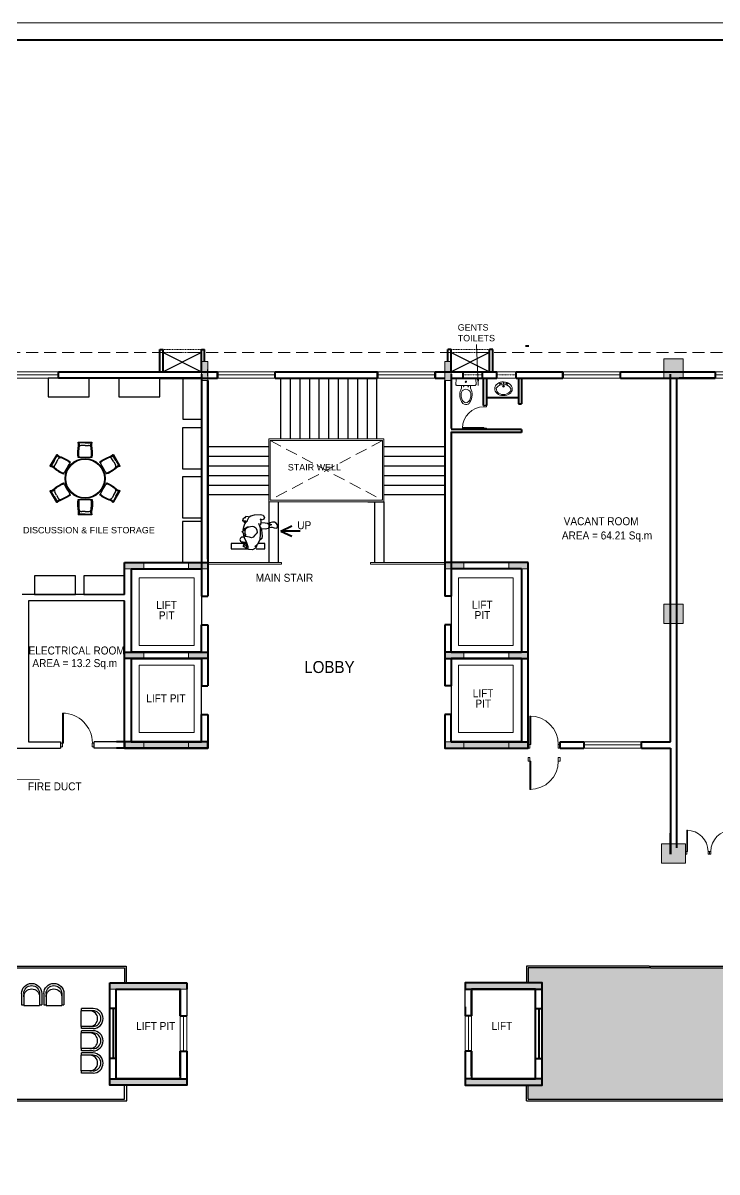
# Model space of a CAD drawing. Header units: inches. Extents: x 150067 to 167379, y -92057 to -49035.
# Drawn here: x 158946 to 161114, y -52625 to -49035 of the extents above; entities that cross this region are included whole.
import ezdxf

# ---------------------------------------------------------------- set-up
doc = ezdxf.new("R2010")
doc.units = ezdxf.units.IN
doc.header["$LTSCALE"] = 0.1
doc.header["$MEASUREMENT"] = 0
doc.linetypes.add('CENTER2', pattern=[1.125, 0.75, -0.125, 0.125, -0.125])
doc.linetypes.add('HIDDEN', pattern=[0.375, 0.25, -0.125])
for name, color, linetype, lineweight in [('BOR', 200, 'Continuous', 40), ('BOR1', 230, 'Continuous', 15), ('COR HA', 40, 'Continuous', 18), ('DOOR', 10, 'Continuous', 15), ('Layer4', 10, 'Continuous', 25), ('STAIR', 142, 'Continuous', 25), ('THIN', 4, 'Continuous', 15), ('thin ha', 253, 'Continuous', 5), ('wall', 6, 'Continuous', 40), ('win', 102, 'Continuous', 20)]:
    doc.layers.add(name, color=color, linetype=linetype, lineweight=lineweight)
for name, color, linetype in [('Layer1', 7, 'Continuous'), ('TEXT', 7, 'Continuous'), ('TXT', 4, 'Continuous')]:
    doc.layers.add(name, color=color, linetype=linetype)
doc.styles.add('1MM', font='arial.ttf', dxfattribs={"height": 1000})
doc.styles.add('DIM', font='arial.ttf', dxfattribs={"width": 0.7, "height": 1})
doc.styles.add('DUTCH', font='arial.ttf')
doc.dimstyles.new('KRI', dxfattribs={"dimtxt": 23, "dimasz": 20, "dimexe": 7, "dimexo": 0, "dimgap": 9, "dimtad": 1, "dimdec": 1, "dimzin": 1, "dimdsep": 46, "dimtxsty": '1MM', "dimblk": 'ARCHTICK', "dimcen": 0.5, "dimclrd": 252, "dimclre": 252, "dimclrt": 7, "dimaunit": 1, "dimadec": 8, "dimazin": 0, "dimtfac": 1, "dimtdec": 1, "dimtmove": 0, "dimatfit": 3, "dimfxl": 1, "dimlwd": 13, "dimlwe": 13, "dimarcsym": 0})

# ---------------------------------------------------------------- blocks, each defined once
blk = doc.blocks.new('A$C764D24B9')
at = {"layer": 'DOOR'}
for points in [[(0.056, 0.111), (0.083, 0.111), (0.083, 1), (0.056, 1)], [(0, 0), (0.056, 0), (0.056, 0.111), (0, 0.111)], [(0.944, 0), (1, 0), (1, 0.111), (0.944, 0.111)]]:
    blk.add_lwpolyline(points, close=True, dxfattribs=at)
blk.add_arc((0.056, 0.111), 0.889, 0, 90, dxfattribs=at)
blk = doc.blocks.new('yttu')
at = {"layer": 'thin ha', "linetype": 'Continuous', "lineweight": 20, "ltscale": 0.1}
blk.add_hatch(color=2, dxfattribs=at).paths.add_polyline_path([(-6879.58, -1156.369), (-6878.83, -1156.369), (-6878.83, -1156.969), (-6879.58, -1156.969)])
at = {"layer": 'thin ha', "color": 2, "linetype": 'Continuous', "lineweight": 20, "ltscale": 0.1}
blk.add_lwpolyline([(-6879.58, -1156.369), (-6878.83, -1156.369), (-6878.83, -1156.969), (-6879.58, -1156.969)], close=True, dxfattribs=at)
blk = doc.blocks.new('_ArchTick')
at = {"layer": 'wall', "color": 0, "const_width": 0.15}
blk.add_lwpolyline([(-0.5, -0.5), (0.5, 0.5)], dxfattribs=at)
blk = doc.blocks.new('WC1')
at = {"layer": 'DOOR'}
for p, q in [((-29.3, -7.5), (-29.8, -22.7)), ((24.3, -5), (-26.8, -5))]:
    blk.add_line(p, q, dxfattribs=at)
for points in [[(26.8, -7.5), (27.3, -22.7, -0.423393), (24.7, -25.4), (-27.3, -25.4, -0.423393), (-29.8, -22.7), (-29.3, -7.5, -0.405093), (-26.8, -5), (24.3, -5, -0.405093), (26.8, -7.5, -0.407682)], [(11.5, -25.4), (11.5, -33, -0.265683), (10, -73.3, -0.649464), (-14.1, -70.9, -0.243179), (-14, -33), (-14, -25.4), (11.5, -25.4)], [(12.6, -52, 1.119632), (-15.2, -52, 17.71796)]]:
    blk.add_lwpolyline(points, format="xyb", dxfattribs=at)
blk.add_lwpolyline([(-14, -25.4), (-14, -33)], dxfattribs=at)
for centre, radius in [((-7.6, -29.2), 0.636), ((-1.3, -15.2), 1.91), ((5.1, -29.2), 0.636)]:
    blk.add_circle(centre, radius, dxfattribs=at)
blk.add_arc((-26.8, -7.5), 2.54, 90, 178.2101, dxfattribs=at)
blk.add_ellipse((-1.3, -52), major_axis=(0, -22.4), ratio=0.622298, start_param=4.712389, end_param=7.853982, dxfattribs=at)
blk = doc.blocks.new('WB5')
at = {"layer": 'DOOR'}
for p, q in [((4.7, 11.3), (6.8, 10.5)), ((5.3, -11), (7.3, -10.1))]:
    blk.add_line(p, q, dxfattribs=at)
for points in [[(2.4, 0.1, 1), (5, 0.1, 1)], [(3.2, 7.9, 1), (5.9, 7.9, 1)], [(3.6, -7.7, -1), (6.3, -7.6, -1)]]:
    blk.add_lwpolyline(points, format="xyb", close=True, dxfattribs=at)
for centre, radius in [((3.7, 0.1), 1.32), ((11.8, 0.3), 2.73), ((11.8, 0.3), 2.19)]:
    blk.add_circle(centre, radius, dxfattribs=at)
for centre, radius, start, end in [((5.6, 13.6), 2.49, 151.6403, 249.4649), ((7.7, 12.8), 2.49, 249.4649, 334.3015), ((32.6, 0.8), 25.2, 127.6693, 236.45), ((18.2, 19.4), 1.66, 91.5976, 127.6693), ((6.3, -13.3), 2.49, 113.4041, 211.2287), ((8.3, -12.4), 2.49, 28.5675, 113.4041)]:
    blk.add_arc(centre, radius, start, end, dxfattribs=at)
blk.add_ellipse((19.5, 0.5), major_axis=(-0.6, 24.9), ratio=0.783308, dxfattribs=at)
blk.add_open_spline([(18.7, -20.2), (23.5, -20.6), (25, -20), (30.8, -16.4), (34.3, -10.8), (37.3, 2.3), (34.9, 9.5), (28.9, 18.7), (25, 21.3), (18.2, 21.1)], degree=3, knots=[3.262053, 3.262053, 3.262053, 3.262053, 3.577225, 3.577225, 4.479784, 4.479784, 5.382343, 5.382343, 6.141594, 6.141594, 6.141594, 6.141594], dxfattribs=at)
blk = doc.blocks.new('A$C2C166547')
at = {"color": 0}
for p, q in [((0.201, 0.464), (0.017, 0.464)), ((0.201, 0.456), (0.018, 0.456)), ((0.201, 0.455), (0.018, 0.455)), ((0.201, 0.374), (0.094, 0.374)), ((0.201, 0.464), (0.385, 0.464)), ((0.201, 0.456), (0.385, 0.456)), ((0.201, 0.455), (0.385, 0.455)), ((0.201, 0.374), (0.308, 0.374)), ((0.016, 0.02), (0.006, 0.02)), ((0.016, 0.02), (0.006, 0.016)), ((0.017, 0.001), (0.016, 0.02)), ((0.385, 0.001), (0.387, 0.02)), ((0.387, 0.02), (0.396, 0.016)), ((0.387, 0.02), (0.396, 0.02))]:
    blk.add_line(p, q, dxfattribs=at)
blk.add_lwpolyline([(0.023, 0.369, 0.080461), (0.008, 0, 0.080461)], format="xyb", dxfattribs=at)
for centre, radius, start, end in [((0.018, 0.461), 0.00242, 100.345, 201.3742), ((-0.216, 0.394), 0.241, 354.5513, 15.9626), ((0.018, 0.455), 0.000725, 87.3762, 197.5208), ((0.018, 0.454), 0.000433, 71.7715, 189.2202), ((0.095, 0.276), 0.0978, 90.5164, 143.1927), ((-0.282, 0.346), 0.317, 1.1591, 17.5641), ((0.307, 0.276), 0.0978, 36.8073, 89.4836), ((0.685, 0.346), 0.317, 162.4359, 178.8409), ((0.618, 0.394), 0.241, 164.0374, 185.4487), ((-0.752, 0.137), 1.154, 353.1637, 11.5643), ((0.384, 0.461), 0.00242, 338.6258, 79.655), ((0.385, 0.455), 0.000725, 342.4792, 92.6238), ((0.385, 0.454), 0.000433, 350.7798, 108.2285), ((0.014, -0.011), 0.012, 71.7536, 116.5375), ((0.389, -0.011), 0.012, 63.4625, 108.2464)]:
    blk.add_arc(centre, radius, start, end, dxfattribs=at)
blk = doc.blocks.new('armchair032')
at = {"color": 0}
for p, q in [((-315, 375), (-315, 20)), ((-245, 375), (-245, 0)), ((245, 375), (245, 0)), ((315, 375), (315, 20)), ((-245, 20), (-315, 20)), ((245, 0), (-245, 0)), ((315, 20), (245, 20))]:
    blk.add_line(p, q, dxfattribs=at)
for centre, radius in [((0, 375), 315), ((0, 375), 245), ((0, 275), 245)]:
    blk.add_arc(centre, radius, 0, 180, dxfattribs=at)
blk = doc.blocks.new('R101')
at = {"color": 0, "linetype": 'ByBlock'}
for p, q in [((-262, 865), (-297, 810)), ((-199, 886), (-262, 865)), ((-48, 876), (-199, 886)), ((45, 855), (-48, 876)), ((-622, 632), (-588, 669)), ((-622, 590), (-622, 632)), ((-614, 558), (-622, 590)), ((-588, 669), (-548, 693)), ((-548, 693), (-495, 693)), ((-487, 571), (-516, 566)), ((-495, 693), (-463, 685)), ((-463, 571), (-487, 571)), ((-445, 640), (-479, 640)), ((-463, 685), (-432, 675)), ((-418, 561), (-463, 571)), ((-408, 651), (-445, 640)), ((-432, 675), (-416, 653)), ((-413, 640), (-429, 611)), ((-429, 611), (-416, 577)), ((-416, 577), (-392, 534)), ((-376, 669), (-413, 640)), ((-313, 677), (-376, 669)), ((-217, 688), (-313, 677)), ((-297, 810), (-281, 770)), ((-281, 770), (-249, 749)), ((-249, 749), (-188, 767)), ((-188, 590), (-225, 503)), ((-204, 743), (-209, 672)), ((-209, 672), (-191, 609)), ((-188, 767), (-204, 743)), ((-148, 669), (-188, 558)), ((-33, 586), (-83, 554)), ((4, 597), (-33, 586)), ((53, 588), (4, 597)), ((82, 831), (45, 855)), ((79, 582), (53, 588)), ((123, 577), (79, 582)), ((116, 762), (82, 831)), ((98, 831), (169, 839)), ((164, 537), (111, 574)), ((127, 728), (116, 762)), ((165, 558), (123, 577)), ((156, 698), (127, 728)), ((193, 656), (156, 698)), ((209, 728), (164, 725)), ((164, 725), (177, 706)), ((169, 839), (180, 820)), ((180, 820), (169, 804)), ((169, 804), (206, 802)), ((177, 706), (209, 704)), ((212, 691), (185, 683)), ((214, 579), (193, 656)), ((212, 791), (204, 788)), ((204, 788), (243, 780)), ((206, 802), (212, 791)), ((246, 728), (209, 728)), ((209, 704), (212, 691)), ((230, 500), (214, 579)), ((243, 773), (230, 757)), ((230, 757), (251, 746)), ((243, 780), (243, 773)), ((251, 746), (246, 728)), ((-583, 548), (-614, 558)), ((-535, 556), (-583, 548)), ((-516, 566), (-535, 556)), ((-392, 534), (-321, 519)), ((-321, 519), (-220, 527)), ((-228, 426), (-241, 347)), ((-241, 347), (-233, 291)), ((-233, 291), (-183, 246)), ((-225, 503), (-228, 426)), ((-188, 558), (-191, 413)), ((-191, 413), (-183, 257)), ((-106, 500), (-112, 443)), ((-112, 443), (-89, 408)), ((-83, 554), (-106, 500)), ((-89, 408), (-58, 374)), ((-58, 374), (-14, 325)), ((-14, 325), (24, 308)), ((24, 308), (76, 320)), ((76, 320), (127, 332)), ((127, 332), (177, 340)), ((159, 373), (180, 402)), ((172, 368), (159, 373)), ((180, 492), (164, 537)), ((194, 539), (165, 558)), ((180, 355), (172, 368)), ((172, 339), (180, 355)), ((177, 340), (203, 366)), ((185, 437), (180, 492)), ((180, 402), (185, 437)), ((193, 278), (212, 368)), ((207, 507), (194, 539)), ((203, 366), (216, 398)), ((214, 492), (207, 507)), ((212, 368), (222, 423)), ((222, 484), (214, 492)), ((216, 398), (223, 421)), ((246, 471), (222, 484)), ((223, 421), (237, 437)), ((225, 320), (270, 323)), ((237, 437), (250, 446)), ((253, 457), (246, 471)), ((250, 446), (253, 457)), ((270, 323), (299, 299)), ((299, 299), (310, 267)), ((-302, 162), (-159, 162)), ((-302, 32), (-302, 162)), ((-88, 32), (-302, 32)), ((-183, 257), (-114, 130)), ((-114, 130), (-61, 80)), ((-106, 109), (-74, 48)), ((-74, 48), (0, 13)), ((0, 13), (87, 16)), ((87, 16), (130, 45)), ((95, 58), (148, 206)), ((532, 32), (116, 32)), ((161, 50), (122, 42)), ((130, 45), (148, 103)), ((159, 124), (137, 151)), ((148, 206), (193, 278)), ((148, 103), (159, 124)), ((153, 169), (532, 169)), ((185, 66), (161, 50)), ((164, 114), (185, 124)), ((235, 204), (167, 199)), ((185, 124), (190, 140)), ((188, 85), (185, 66)), ((212, 103), (188, 85)), ((190, 140), (217, 140)), ((196, 85), (222, 85)), ((230, 122), (212, 103)), ((222, 114), (214, 114)), ((217, 140), (230, 122)), ((222, 85), (222, 114)), ((275, 206), (235, 204)), ((299, 228), (275, 206)), ((310, 267), (299, 228)), ((532, 169), (532, 32))]:
    blk.add_line(p, q, dxfattribs=at)

msp = doc.modelspace()

# ---------------------------------------------------------------- hatches: boundary and pattern name
at = {"layer": 'Layer1', "linetype": 'Continuous', "ltscale": 0.1, "true_color": 0x136734}
h = msp.add_hatch(dxfattribs=at)
h.set_pattern_fill('GRASS', color=116, scale=40)
h.set_pattern_definition([(90, (61818.848, 5601.306), (-28.284271, 28.284271), [7.5, -49.068543]), (45, (61818.848, 5601.306), (-28.284271, 28.284271), [7.5, -32.5]), (135, (61818.848, 5601.306), (-28.284271, -28.284271), [7.5, -32.5])])
h.paths.add_polyline_path([(163618.02, -51986.89), (162230.08, -51986.89), (162230.08, -52396.89), (163618.02, -52396.89)])
h.paths.add_polyline_path([(161960.08, -52026.89), (161960.08, -51986.89), (160907.15, -51986.89), (160523.25, -51986.9), (160523.25, -52033.82), (160567.15, -52033.82), (160567.15, -52053.82), (160567.15, -52353.82), (160523.25, -52353.82), (160523.25, -52396.89), (160907.15, -52396.89), (161960.08, -52396.89), (161960.08, -52356.89)])
at = {"layer": 'thin ha', "linetype": 'Continuous', "lineweight": 20, "ltscale": 0.1}
for points in [[(159503.25, -50091.89), (159523.25, -50091.89), (159523.25, -50151.89), (159503.25, -50151.89)], [(160263.25, -50091.89), (160283.25, -50091.89), (160283.25, -50151.89), (160263.25, -50151.89)], [(160947.98, -50084.39), (161007.98, -50084.39), (161007.98, -50144.39), (160947.98, -50144.39)], [(159323.21, -50720.23), (159323.21, -50740.23), (159263.21, -50740.23), (159263.21, -50720.23)], [(159523.21, -50720.23), (159523.21, -50740.23), (159463.21, -50740.23), (159463.21, -50720.23)], [(160323.21, -50720.23), (160323.21, -50740.23), (160263.21, -50740.23), (160263.21, -50720.23)], [(160523.21, -50720.23), (160523.21, -50740.23), (160463.21, -50740.23), (160463.21, -50720.23)], [(160947.98, -50850.64), (161007.98, -50850.64), (161007.98, -50910.64), (160947.98, -50910.64)], [(159323.21, -51000.23), (159323.21, -51020.23), (159263.21, -51020.23), (159263.21, -51000.23)], [(159523.21, -51000.23), (159523.21, -51020.23), (159463.21, -51020.23), (159463.21, -51000.23)], [(160323.21, -51000.23), (160323.21, -51020.23), (160263.21, -51020.23), (160263.21, -51000.23)], [(160523.21, -51000.23), (160523.21, -51020.23), (160463.21, -51020.23), (160463.21, -51000.23)], [(159323.21, -51280.23), (159323.21, -51300.23), (159263.21, -51300.23), (159263.21, -51280.23)], [(159523.21, -51280.23), (159523.21, -51300.23), (159463.21, -51300.23), (159463.21, -51280.23)], [(160323.21, -51280.23), (160323.21, -51300.23), (160263.21, -51300.23), (160263.21, -51280.23)], [(160523.21, -51280.23), (160523.21, -51300.23), (160463.21, -51300.23), (160463.21, -51280.23)], [(159457.15, -52033.82), (159457.15, -52053.82), (159217.15, -52053.82), (159217.15, -52033.82)], [(160567.15, -52033.82), (160567.15, -52053.82), (160327.15, -52053.82), (160327.15, -52033.82)], [(159457.15, -52333.82), (159457.15, -52353.82), (159217.15, -52353.82), (159217.15, -52333.82)], [(160567.15, -52333.82), (160567.15, -52353.82), (160327.15, -52353.82), (160327.15, -52333.82)]]:
    msp.add_hatch(color=2, dxfattribs=at).paths.add_polyline_path(points)
at = {"layer": 'wall', "linetype": 'Continuous', "ltscale": 0.1}
for points in [[(159523.25, -51280.23), (159263.25, -51280.23), (159263.25, -51300.23), (159523.25, -51300.23)], [(160523.25, -51280.23), (160263.25, -51280.23), (160263.25, -51300.23), (160523.25, -51300.23)], [(160523.25, -51280.23), (160263.25, -51280.23), (160263.25, -51300.23), (160523.25, -51300.23)], [(160567.15, -52033.82), (160327.15, -52033.82), (160327.15, -52053.82), (160567.15, -52053.82)], [(159217.15, -52333.82), (159457.15, -52333.82), (159457.15, -52353.82), (159217.15, -52353.82)], [(160567.15, -52333.82), (160327.15, -52333.82), (160327.15, -52353.82), (160567.15, -52353.82)]]:
    msp.add_hatch(color=4, dxfattribs=at).paths.add_polyline_path(points)

# ---------------------------------------------------------------- linework, layer by layer
at = {"color": 0, "linetype": 'ByBlock', "elevation": 23680.86}
for points in [[(159024.45, -50144.39), (159024.45, -50203.17), (159152.27, -50203.17), (159152.27, -50144.39)], [(159245.43, -50144.39), (159245.43, -50203.17), (159373.25, -50203.17), (159373.25, -50144.39)], [(159504.19, -50144.39), (159445.41, -50144.39), (159445.41, -50272.22), (159504.19, -50272.22)], [(159503.25, -50299.54), (159444.47, -50299.54), (159444.47, -50427.36), (159503.25, -50427.36)], [(159503.25, -50452.66), (159444.47, -50452.66), (159444.47, -50580.49), (159503.25, -50580.49)], [(159503.25, -50592.41), (159444.47, -50592.41), (159444.47, -50720.23), (159503.25, -50720.23)], [(158982.2, -50761.45), (158982.2, -50820.23), (159110.03, -50820.23), (159110.03, -50761.45)], [(159135.43, -50761.45), (159135.43, -50820.23), (159263.25, -50820.23), (159263.25, -50761.45)]]:
    msp.add_lwpolyline(points, close=True, dxfattribs=at)
at = {"elevation": 23680.86}
for points in [[(159160.73, -50345.81, 0.1025232), (159159.77, -50354.55, -0.0804606), (159161.33, -50392.28, -0.3022999), (159158.89, -50391.98, 0.1979323), (159157.97, -50391.92, -0.028193), (159152.56, -50392.28), (159139.56, -50392.28), (159126.56, -50392.28, -0.028193), (159121.15, -50391.92, 0.1979323), (159120.23, -50391.98, -0.3022999), (159117.79, -50392.28, -0.0804606), (159119.35, -50354.55, 0.1025232), (159118.39, -50345.81, -0.5871113), (159119.47, -50343.9), (159159.65, -50343.9, -0.5871113)], [(159053.24, -50383.63, 0.1025232), (159060.33, -50388.83, -0.0804606), (159093.78, -50406.34, -0.3022999), (159092.31, -50408.31, 0.1979323), (159091.79, -50409.07, -0.028193), (159089.4, -50413.93), (159082.9, -50425.2), (159076.39, -50436.46, -0.028193), (159073.38, -50440.96, 0.1979323), (159072.98, -50441.79, -0.3022999), (159072.01, -50444.05, -0.0804606), (159040.12, -50423.84, 0.1025232), (159032.08, -50420.3, -0.5871113), (159030.95, -50418.4), (159051.04, -50383.61, -0.5871113)], [(159247.22, -50419.99, 0.1025232), (159239.18, -50423.53, -0.0804606), (159207.29, -50443.74, -0.3022999), (159206.32, -50441.48, 0.1979323), (159205.92, -50440.65, -0.028193), (159202.9, -50436.15), (159196.4, -50424.89), (159189.9, -50413.63, -0.028193), (159187.51, -50408.76, 0.1979323), (159186.99, -50408, -0.3022999), (159185.52, -50406.04, -0.0804606), (159218.96, -50388.52, 0.1025232), (159226.05, -50383.32, -0.5871113), (159228.25, -50383.3), (159248.35, -50418.1, -0.5871113)], [(159032.25, -50495.62, 0.1025232), (159040.3, -50492.09, -0.0804606), (159072.19, -50471.88, -0.3022999), (159073.16, -50474.14, 0.1979323), (159073.56, -50474.96, -0.028193), (159076.57, -50479.46), (159083.07, -50490.73), (159089.58, -50501.99, -0.028193), (159091.97, -50506.85, 0.1979323), (159092.48, -50507.61, -0.3022999), (159093.96, -50509.58, -0.0804606), (159060.51, -50527.09, 0.1025232), (159053.42, -50532.29, -0.5871113), (159051.22, -50532.32), (159031.13, -50497.52, -0.5871113)], [(159226.23, -50531.98, 0.1025232), (159219.14, -50526.78, -0.0804606), (159185.69, -50509.27, -0.3022999), (159187.17, -50507.3, 0.1979323), (159187.68, -50506.54, -0.028193), (159190.08, -50501.68), (159196.58, -50490.42), (159203.08, -50479.16, -0.028193), (159206.1, -50474.65, 0.1979323), (159206.5, -50473.83, -0.3022999), (159207.46, -50471.57, -0.0804606), (159239.35, -50491.78, 0.1025232), (159247.4, -50495.32, -0.5871113), (159248.52, -50497.21), (159228.43, -50532.01, -0.5871113)], [(159118.75, -50569.8, 0.1025232), (159119.7, -50561.06, -0.0804606), (159118.15, -50523.34, -0.3022999), (159120.59, -50523.63, 0.1979323), (159121.5, -50523.7, -0.028193), (159126.91, -50523.34), (159139.92, -50523.34), (159152.92, -50523.34, -0.028193), (159158.33, -50523.7, 0.1979323), (159159.24, -50523.63, -0.3022999), (159161.68, -50523.34, -0.0804606), (159160.13, -50561.06, 0.1025232), (159161.08, -50569.8, -0.5871113), (159160.01, -50571.72), (159119.82, -50571.72, -0.5871113)]]:
    msp.add_lwpolyline(points, format="xyb", close=True, dxfattribs=at)
for radius in [62.5, 60.5]:
    msp.add_circle((159139.74, -50457.81, 23680.86), radius)
at = {"layer": 'BOR', "elevation": 23680.86}
msp.add_lwpolyline([(166712.41, -49087.81), (151489.98, -49087.81), (151489.98, -56465.21), (166712.41, -56465.21)], close=True, dxfattribs=at)
at = {"layer": 'BOR1', "elevation": 23680.86}
msp.add_lwpolyline([(166768.94, -49034.57), (151455.32, -49034.57), (151455.32, -56521.74), (166768.94, -56521.74)], close=True, dxfattribs=at)
at = {"layer": 'COR HA', "linetype": 'Continuous', "lineweight": 25, "ltscale": 0.1}
for p, q in [((160631.87, -50124.39, 23680.86), (160631.87, -50144.39, 23680.86)), ((160811.87, -50124.39, 23680.86), (160811.87, -50144.39, 23680.86)), ((159503.25, -50825.23, 23680.86), (159503.25, -50915.23, 23680.86)), ((160283.25, -50825.23, 23680.86), (160283.25, -50915.23, 23680.86)), ((159503.25, -51195.23, 23680.86), (159503.25, -51105.23, 23680.86)), ((160283.25, -51105.23, 23680.86), (160283.25, -51195.23, 23680.86))]:
    msp.add_line(p, q, dxfattribs=at)
at = {"layer": 'COR HA', "linetype": 'Continuous', "lineweight": 25, "ltscale": 0.1, "elevation": 23680.86}
msp.add_lwpolyline([(159523.25, -50136.89), (159523.25, -50116.89)], dxfattribs=at)
msp.add_lwpolyline([(159523.25, -50136.89), (159523.25, -50116.89)], dxfattribs=at)
at = {"layer": 'DOOR', "linetype": 'HIDDEN', "ltscale": 1500}
msp.add_line((157042.98, -50064.39, 23680.86), (164080.52, -50064.39, 23680.86), dxfattribs=at)
at = {"layer": 'DOOR', "linetype": 'Continuous', "ltscale": 0.1}
for p, q in [((159713.25, -50530.23, 23680.86), (159713.25, -50334.39, 23680.86)), ((159713.25, -50334.39, 23680.86), (160073.25, -50334.39, 23680.86)), ((159718.25, -50525.23, 23680.86), (159718.25, -50339.39, 23680.86)), ((159718.25, -50339.39, 23680.86), (160068.25, -50339.39, 23680.86)), ((160068.25, -50339.39, 23680.86), (160068.25, -50525.23, 23680.86)), ((160073.25, -50334.39, 23680.86), (160073.25, -50530.23, 23680.86)), ((159713.25, -50530.23, 23680.86), (160073.25, -50530.23, 23680.86)), ((159718.25, -50525.23, 23680.86), (160068.25, -50525.23, 23680.86)), ((159523.25, -50720.23, 23680.86), (159753, -50720.23, 23680.86)), ((159753, -50725.23, 23680.86), (159523.25, -50725.23, 23680.86)), ((159753, -50720.23, 23680.86), (159753, -50725.23, 23680.86)), ((160031.63, -50725.23, 23680.86), (160031.63, -50720.23, 23680.86)), ((160031.63, -50720.23, 23680.86), (160263.25, -50720.23, 23680.86)), ((160263.25, -50725.23, 23680.86), (160031.63, -50725.23, 23680.86))]:
    msp.add_line(p, q, dxfattribs=at)
at = {"layer": 'DOOR', "linetype": 'HIDDEN', "ltscale": 1500, "elevation": 23680.86}
for points in [[(160068.25, -50339.39), (159718.25, -50525.23)], [(159718.25, -50339.39), (160068.25, -50525.23)]]:
    msp.add_lwpolyline(points, dxfattribs=at)
at = {"layer": 'Layer1', "color": 6, "linetype": 'Continuous', "ltscale": 0.1}
for p, q in [((159263.25, -50820.23, 23680.86), (158943.25, -50820.23, 23680.86)), ((159263.25, -50840.23, 23680.86), (158963.25, -50840.23, 23680.86)), ((158963.25, -50840.23, 23680.86), (158963.25, -51280.23, 23680.86)), ((158925.48, -51300.23, 23680.86), (159063.25, -51300.23, 23680.86)), ((158963.25, -51280.23, 23680.86), (159063.25, -51280.23, 23680.86)), ((159063.25, -51280.23, 23680.86), (159063.25, -51300.23, 23680.86)), ((159237.79, -51280.23, 23680.86), (159168.25, -51280.23, 23680.86)), ((159168.25, -51300.23, 23680.86), (159168.25, -51280.23, 23680.86)), ((159237.79, -51300.23, 23680.86), (159168.25, -51300.23, 23680.86)), ((159457.15, -52053.82, 23690.12), (159457.15, -52136.89, 23690.12)), ((160327.15, -52136.89, 23690.12), (160327.15, -52053.82, 23690.12)), ((160902.15, -52401.89, 23690.12), (160902.15, -52401.89, 23690.12))]:
    msp.add_line(p, q, dxfattribs=at)
at = {"layer": 'Layer4', "linetype": 'Continuous', "ltscale": 0.1}
for p, q in [((160023.25, -50530.23, 23680.86), (160073.25, -50530.23, 23680.86)), ((158887.15, -51981.89, 23680.86), (159263.25, -51981.89, 23680.86)), ((159263.25, -51981.89, 23680.86), (159267.76, -51981.89, 23680.86)), ((159267.76, -51981.89, 23680.86), (159267.76, -52033.82, 23690.12)), ((160523.25, -51981.9, 23689.48), (160518.05, -51981.9, 23689.48)), ((160518.05, -51981.9, 23689.48), (160518.05, -52033.82, 23690.12)), ((160902.15, -51981.89, 23690.12), (160523.25, -51981.9, 23689.48)), ((160902.15, -51981.89, 23690.12), (161965.08, -51981.89, 23690.12)), ((158887.15, -51986.89, 23680.86), (159263.25, -51986.89, 23680.86)), ((159263.25, -51986.89, 23680.86), (159263.25, -52033.82, 23690.12)), ((160907.15, -51986.89, 23690.12), (160523.25, -51986.9, 23689.54)), ((160523.25, -51986.9, 23689.54), (160523.25, -52033.82, 23690.12)), ((160907.15, -51986.89, 23690.12), (161960.08, -51986.89, 23690.12)), ((159263.25, -52396.89, 23680.86), (159263.25, -52353.82, 23690.12)), ((159270.55, -52401.89, 23680.86), (159270.55, -52353.82, 23690.12)), ((160518.05, -52401.89, 23690.12), (160518.05, -52353.82, 23690.12)), ((160523.25, -52396.89, 23690.12), (160523.25, -52353.82, 23690.12)), ((158887.15, -52396.89, 23680.86), (159263.25, -52396.89, 23680.86)), ((158887.15, -52401.89, 23680.86), (159270.55, -52401.89, 23680.86)), ((160518.05, -52401.89, 23690.12), (160902.15, -52401.89, 23690.12)), ((160523.25, -52396.89, 23690.12), (160907.15, -52396.89, 23690.12)), ((160902.15, -52401.89, 23690.12), (161965.08, -52401.89, 23690.12)), ((160907.15, -52396.89, 23690.12), (161960.08, -52396.89, 23690.12))]:
    msp.add_line(p, q, dxfattribs=at)
at = {"layer": 'Layer4', "linetype": 'Continuous', "ltscale": 0.1, "elevation": 23680.86}
for points in [[(159503.25, -50064.39), (159383.25, -50124.39)], [(159383.25, -50064.39), (159503.25, -50124.39)], [(160283.25, -50064.39), (160403.25, -50124.39)], [(160403.25, -50064.39), (160283.25, -50124.39)]]:
    msp.add_lwpolyline(points, dxfattribs=at)
at = {"layer": 'STAIR', "linetype": 'Continuous', "ltscale": 0.1}
msp.add_line((160073.25, -50530.23, 23680.86), (160073.25, -50720.23, 23680.86), dxfattribs=at)
at = {"layer": 'STAIR', "linetype": 'Continuous', "ltscale": 0.1, "elevation": 23680.86}
for points in [[(159751.43, -50334.39), (159751.43, -50144.39)], [(159781.43, -50334.39), (159781.43, -50144.39)], [(159811.43, -50334.39), (159811.43, -50144.39)], [(159841.43, -50334.39), (159841.43, -50144.39)], [(159871.43, -50334.39), (159871.43, -50144.39)], [(159901.43, -50334.39), (159901.43, -50144.39)], [(159931.43, -50334.39), (159931.43, -50144.39)], [(159961.43, -50334.39), (159961.43, -50144.39)], [(159991.43, -50334.39), (159991.43, -50144.39)], [(160021.43, -50334.39), (160021.43, -50144.39)], [(160051.43, -50334.39), (160051.43, -50144.39)], [(159713.25, -50359.35), (159523.25, -50359.35)], [(160073.25, -50358.14), (160263.25, -50358.14)], [(159713.25, -50389.35), (159523.25, -50389.35)], [(160073.25, -50388.14), (160263.25, -50388.14)], [(159713.25, -50419.35), (159523.25, -50419.35)], [(160073.25, -50418.14), (160263.25, -50418.14)], [(159713.25, -50449.35), (159523.25, -50449.35)], [(160073.25, -50448.14), (160263.25, -50448.14)], [(159713.25, -50479.35), (159523.25, -50479.35)], [(159713.25, -50509.35), (159523.25, -50509.35)], [(160073.25, -50478.14), (160263.25, -50478.14)], [(160073.25, -50508.14), (160263.25, -50508.14)], [(159713.25, -50530.23), (159713.25, -50720.23)], [(159743.25, -50530.23), (159743.25, -50720.23)], [(160043.25, -50530.23), (160043.25, -50720.23)]]:
    msp.add_lwpolyline(points, dxfattribs=at)
at = {"layer": 'THIN', "linetype": 'Continuous', "ltscale": 0.1}
for p, q in [((159437.15, -52136.89, 23690.12), (159437.15, -52246.89, 23690.12)), ((159447.15, -52136.89, 23680.86), (159447.15, -52246.89, 23680.86)), ((159457.15, -52136.89, 23690.12), (159457.15, -52246.89, 23690.12)), ((160327.15, -52136.89, 23690.12), (160327.15, -52246.89, 23690.12)), ((160337.15, -52136.89, 23690.12), (160337.15, -52246.89, 23690.12)), ((160347.15, -52136.89, 23690.12), (160347.15, -52246.89, 23690.12))]:
    msp.add_line(p, q, dxfattribs=at)
at = {"layer": 'thin ha', "color": 2, "linetype": 'Continuous', "lineweight": 20, "ltscale": 0.1}
for points, elevation in [([(159503.25, -50091.89), (159523.25, -50091.89), (159523.25, -50151.89), (159503.25, -50151.89)], 23680.86), ([(160263.25, -50091.89), (160283.25, -50091.89), (160283.25, -50151.89), (160263.25, -50151.89)], 23680.86), ([(160947.98, -50084.39), (161007.98, -50084.39), (161007.98, -50144.39), (160947.98, -50144.39)], 23680.86), ([(159323.21, -50720.23), (159323.21, -50740.23), (159263.21, -50740.23), (159263.21, -50720.23)], 23691.67), ([(159523.21, -50720.23), (159523.21, -50740.23), (159463.21, -50740.23), (159463.21, -50720.23)], 23691.67), ([(160323.21, -50720.23), (160323.21, -50740.23), (160263.21, -50740.23), (160263.21, -50720.23)], 23691.67), ([(160523.21, -50720.23), (160523.21, -50740.23), (160463.21, -50740.23), (160463.21, -50720.23)], 23691.67), ([(160947.98, -50850.64), (161007.98, -50850.64), (161007.98, -50910.64), (160947.98, -50910.64)], 23680.86), ([(159323.21, -51000.23), (159323.21, -51020.23), (159263.21, -51020.23), (159263.21, -51000.23)], 23691.67), ([(159523.21, -51000.23), (159523.21, -51020.23), (159463.21, -51020.23), (159463.21, -51000.23)], 23691.67), ([(160323.21, -51000.23), (160323.21, -51020.23), (160263.21, -51020.23), (160263.21, -51000.23)], 23691.67), ([(160523.21, -51000.23), (160523.21, -51020.23), (160463.21, -51020.23), (160463.21, -51000.23)], 23691.67), ([(159323.21, -51280.23), (159323.21, -51300.23), (159263.21, -51300.23), (159263.21, -51280.23)], 23691.67), ([(159523.21, -51280.23), (159523.21, -51300.23), (159463.21, -51300.23), (159463.21, -51280.23)], 23691.67), ([(160323.21, -51280.23), (160323.21, -51300.23), (160263.21, -51300.23), (160263.21, -51280.23)], 23691.67), ([(160523.21, -51280.23), (160523.21, -51300.23), (160463.21, -51300.23), (160463.21, -51280.23)], 23691.67), ([(159457.15, -52033.82), (159457.15, -52053.82), (159217.15, -52053.82), (159217.15, -52033.82)], 23690.12), ([(160567.15, -52033.82), (160567.15, -52053.82), (160327.15, -52053.82), (160327.15, -52033.82)], 23690.12), ([(159457.15, -52333.82), (159457.15, -52353.82), (159217.15, -52353.82), (159217.15, -52333.82)], 23690.12), ([(160567.15, -52333.82), (160567.15, -52353.82), (160327.15, -52353.82), (160327.15, -52333.82)], 23690.12)]:
    msp.add_lwpolyline(points, close=True, dxfattribs=dict(at, elevation=elevation))
at = {"layer": 'TXT', "linetype": 'CENTER2', "ltscale": 0.1}
msp.add_line((160393.24, -50229.85, 23680.16), (160383.24, -50229.85, 23680.16), dxfattribs=at)
at = {"layer": 'wall', "linetype": 'Continuous', "ltscale": 0.1}
for p, q in [((160525.54, -50044.4, 23680.86), (160515.54, -50044.4, 23680.86)), ((159056.27, -50144.39, 23680.86), (159056.27, -50124.39, 23680.86)), ((159056.27, -50124.39, 23680.86), (159373.25, -50124.39, 23680.86)), ((159503.25, -50144.39, 23680.86), (159056.27, -50144.39, 23680.86)), ((159503.25, -50124.39, 23680.86), (159523.25, -50124.39, 23680.86)), ((159503.25, -50131.89, 23680.86), (159503.25, -50720.23, 23680.86)), ((159503.25, -50151.89, 23680.86), (159503.25, -50740.23, 23680.86)), ((159523.25, -50710.23, 23680.86), (159523.25, -50151.89, 23680.86)), ((159523.25, -50151.89, 23680.86), (159523.25, -50720.23, 23680.86)), ((159553.25, -50124.39, 23680.86), (159553.25, -50144.39, 23680.86)), ((159733.25, -50124.39, 23680.86), (160053.25, -50124.39, 23680.86)), ((159733.25, -50144.39, 23680.86), (159733.25, -50124.39, 23680.86)), ((159733.25, -50144.39, 23680.86), (160053.25, -50144.39, 23680.86)), ((160051.43, -50144.39, 23680.86), (160053.25, -50144.39, 23680.86)), ((160053.25, -50124.39, 23680.86), (160053.25, -50144.39, 23680.86)), ((160053.25, -50124.39, 23680.86), (160053.25, -50144.39, 23680.86)), ((160233.25, -50124.39, 23680.86), (160283.25, -50124.39, 23680.86)), ((160233.25, -50124.39, 23680.86), (160233.25, -50144.39, 23680.86)), ((160233.25, -50144.39, 23680.86), (160233.25, -50124.39, 23680.86)), ((160233.25, -50144.39, 23680.86), (160263.25, -50144.39, 23680.86)), ((160263.25, -50151.89, 23680.86), (160263.25, -50740.23, 23680.86)), ((160263.25, -50151.89, 23680.86), (160263.25, -50720.23, 23680.86)), ((160283.25, -50131.89, 23680.86), (160283.25, -50301.89, 23680.86)), ((160283.25, -50151.89, 23680.86), (160283.25, -50301.89, 23680.86)), ((160383.23, -50144.39, 23679.87), (160383.24, -50229.85, 23680.16)), ((160393.23, -50144.39, 23679.87), (160393.24, -50229.85, 23680.16)), ((160493.23, -50144.39, 23679.87), (160493.23, -50224.4, 23680.01)), ((160503.23, -50144.39, 23679.87), (160503.23, -50224.4, 23680.01)), ((160631.87, -50124.39, 23680.86), (160631.87, -50144.39, 23680.86)), ((160811.87, -50144.39, 23680.86), (160811.87, -50124.39, 23680.86)), ((160967.98, -50124.39, 23680.86), (161107.98, -50124.39, 23680.86)), ((160967.98, -50124.39, 23680.86), (161107.98, -50124.39, 23680.86)), ((160967.98, -51280.23, 23680.86), (160967.98, -50131.89, 23680.86)), ((160967.98, -50926.89, 23680.86), (160967.98, -50131.89, 23680.86)), ((160967.98, -50926.89, 23680.86), (160967.98, -50131.89, 23680.86)), ((160987.98, -50144.39, 23680.86), (161107.98, -50144.39, 23680.86)), ((160987.98, -50144.39, 23680.86), (161107.98, -50144.39, 23680.86)), ((160987.98, -51611.89, 23680.86), (160987.98, -50144.39, 23680.86)), ((160987.98, -51611.89, 23680.86), (160987.98, -50151.89, 23680.86)), ((160995.48, -50124.39, 23680.86), (161107.98, -50124.39, 23680.86)), ((160995.48, -50124.39, 23680.86), (161107.98, -50124.39, 23680.86)), ((160995.48, -50144.39, 23680.86), (161107.98, -50144.39, 23680.86)), ((161107.98, -50144.39, 23680.86), (160995.48, -50144.39, 23680.86)), ((160995.48, -50144.39, 23680.86), (161107.98, -50144.39, 23680.86)), ((161107.98, -50144.39, 23680.86), (160995.48, -50144.39, 23680.86)), ((161107.98, -50124.39, 23680.86), (161107.98, -50144.39, 23680.86)), ((160283.25, -50311.89, 23680.86), (160283.25, -50740.23, 23680.86)), ((160283.25, -50311.89, 23680.86), (160283.25, -50720.23, 23680.86)), ((160503.23, -50304.4, 23680.86), (160503.23, -50314.4, 23680.86)), ((160987.98, -51547.31, 23680.86), (160987.98, -50551.89, 23680.86)), ((159751.49, -50621.88, 23680.86), (159785.59, -50605.88, 23680.86)), ((159811.64, -50621.88, 23680.86), (159751.49, -50621.88, 23680.86)), ((159751.49, -50621.88, 23680.86), (159785.59, -50637.88, 23680.86)), ((159263.25, -50820.23, 23680.86), (159263.25, -50720.23, 23680.86)), ((159263.25, -50720.23, 23680.86), (159523.25, -50720.23, 23680.86)), ((159523.25, -50710.23, 23680.86), (159523.25, -50800.23, 23680.86)), ((159523.25, -50710.23, 23680.86), (159523.25, -50800.23, 23680.86)), ((160523.25, -50720.23, 23680.86), (160263.25, -50720.23, 23680.86)), ((160263.25, -50720.23, 23680.86), (160263.25, -50800.23, 23680.86)), ((160263.25, -50720.23, 23680.86), (160263.25, -50800.23, 23680.86)), ((160523.25, -50960.23, 23680.86), (160523.25, -50720.23, 23680.86)), ((160523.25, -50960.23, 23680.86), (160523.25, -50720.23, 23680.86)), ((159283.25, -50740.23, 23680.86), (159503.25, -50740.23, 23680.86)), ((159503.25, -50740.23, 23680.86), (159503.25, -50825.23, 23680.86)), ((160503.25, -50740.23, 23680.86), (160283.25, -50740.23, 23680.86)), ((160283.25, -50740.23, 23680.86), (160283.25, -50825.23, 23680.86)), ((159523.25, -50800.23, 23680.86), (159523.25, -50825.23, 23680.86)), ((160263.25, -50800.23, 23680.86), (160263.25, -50825.23, 23680.86)), ((159503.25, -50825.23, 23680.86), (159523.25, -50825.23, 23680.86)), ((160283.25, -50825.23, 23680.86), (160263.25, -50825.23, 23680.86)), ((159263.25, -50960.23, 23680.86), (159263.25, -50840.23, 23680.86)), ((159503.25, -50915.23, 23680.86), (159523.25, -50915.23, 23680.86)), ((159523.25, -50915.23, 23680.86), (159523.25, -50960.23, 23680.86)), ((160263.25, -50915.23, 23680.86), (160263.25, -50960.23, 23680.86)), ((160283.25, -50915.23, 23680.86), (160263.25, -50915.23, 23680.86)), ((159263.25, -51240.23, 23680.86), (159263.25, -51000.23, 23680.86)), ((159263.25, -51000.23, 23680.86), (159523.25, -51000.23, 23680.86)), ((159503.25, -51000.23, 23680.86), (159283.25, -51000.23, 23680.86)), ((159523.25, -51000.23, 23680.86), (159523.25, -51080.23, 23680.86)), ((159523.25, -51000.23, 23680.86), (159523.25, -51080.23, 23680.86)), ((160523.25, -51000.23, 23680.86), (160263.25, -51000.23, 23680.86)), ((160263.25, -51000.23, 23680.86), (160263.25, -51080.23, 23680.86)), ((160263.25, -51000.23, 23680.86), (160263.25, -51080.23, 23680.86)), ((160283.25, -51000.23, 23680.86), (160503.25, -51000.23, 23680.86)), ((160523.25, -51240.23, 23680.86), (160523.25, -51000.23, 23680.86)), ((160523.25, -51240.23, 23680.86), (160523.25, -51000.23, 23680.86)), ((159523.25, -51020.23, 23680.86), (159263.25, -51020.23, 23680.86)), ((159283.25, -51020.23, 23680.86), (159503.25, -51020.23, 23680.86)), ((159503.25, -51020.23, 23680.86), (159503.25, -51105.23, 23680.86)), ((160263.25, -51020.23, 23680.86), (160523.25, -51020.23, 23680.86)), ((160503.25, -51020.23, 23680.86), (160283.25, -51020.23, 23680.86)), ((160283.25, -51020.23, 23680.86), (160283.25, -51105.23, 23680.86)), ((159523.25, -51080.23, 23680.86), (159523.25, -51105.23, 23680.86)), ((160263.25, -51080.23, 23680.86), (160263.25, -51105.23, 23680.86)), ((159503.25, -51105.23, 23680.86), (159523.25, -51105.23, 23680.86)), ((160283.25, -51105.23, 23680.86), (160263.25, -51105.23, 23680.86)), ((160967.98, -51280.23, 23680.86), (160967.98, -51151.89, 23680.86)), ((159503.25, -51195.23, 23680.86), (159523.25, -51195.23, 23680.86)), ((159523.25, -51195.23, 23680.86), (159523.25, -51240.23, 23680.86)), ((160263.25, -51195.23, 23680.86), (160263.25, -51240.23, 23680.86)), ((160283.25, -51195.23, 23680.86), (160263.25, -51195.23, 23680.86)), ((159523.25, -51300.23, 23680.86), (159263.25, -51300.23, 23680.86)), ((159503.25, -51280.23, 23680.86), (159283.25, -51280.23, 23680.86)), ((160263.25, -51300.23, 23680.86), (160523.25, -51300.23, 23680.86)), ((160283.25, -51280.23, 23680.86), (160503.25, -51280.23, 23680.86)), ((160345.3, -51300.23, 23680.86), (160523.25, -51300.23, 23680.86)), ((160623.25, -51300.23, 23680.86), (160623.25, -51280.23, 23680.86)), ((160697.7, -51280.23, 23680.86), (160697.7, -51300.23, 23680.86)), ((160877.7, -51300.23, 23680.86), (160877.7, -51280.23, 23680.86)), ((160967.98, -51300.23, 23680.86), (160967.98, -51631.89, 23680.86)), ((160967.98, -51631.89, 23680.86), (160967.98, -51566.49, 23680.86)), ((160967.98, -51611.89, 23680.86), (160967.98, -51566.49, 23680.86)), ((160987.98, -51611.89, 23680.86), (160987.98, -51566.49, 23680.86)), ((159217.15, -52353.82, 23690.12), (159217.15, -52033.82, 23690.12)), ((159217.15, -52033.82, 23690.12), (159457.15, -52033.82, 23690.12)), ((159457.15, -52033.82, 23690.12), (159457.15, -52053.82, 23690.12)), ((159437.15, -52136.89, 23690.12), (159437.15, -52059.39, 23690.12)), ((160347.15, -52136.89, 23690.12), (160347.15, -52059.39, 23690.12)), ((159237.15, -52113.82, 23680.86), (159217.15, -52113.82, 23680.86)), ((159227.15, -52113.82, 23680.86), (159227.15, -52269.97, 23680.86)), ((160547.15, -52113.82, 23690.12), (160567.15, -52113.82, 23690.12)), ((160557.15, -52113.82, 23690.12), (160557.15, -52269.97, 23690.12)), ((159437.15, -52136.89, 23690.12), (159457.15, -52136.89, 23690.12)), ((160347.15, -52136.89, 23690.12), (160327.15, -52136.89, 23690.12)), ((159237.15, -52269.97, 23680.86), (159217.15, -52269.97, 23680.86)), ((159437.15, -52324.39, 23690.12), (159437.15, -52246.89, 23690.12)), ((159437.15, -52246.89, 23690.12), (159457.15, -52246.89, 23690.12)), ((159457.15, -52246.89, 23690.12), (159457.15, -52353.82, 23690.12)), ((160347.15, -52246.89, 23690.12), (160327.15, -52246.89, 23690.12)), ((160347.15, -52324.39, 23690.12), (160347.15, -52246.89, 23690.12)), ((160547.15, -52269.97, 23680.86), (160567.15, -52269.97, 23680.86)), ((159457.15, -52353.82, 23690.12), (159217.15, -52353.82, 23690.12))]:
    msp.add_line(p, q, dxfattribs=at)
for points, elevation in [([(159373.25, -50054.39), (159383.25, -50054.39)], 23680.86), ([(159373.25, -50124.39), (159373.25, -50054.39)], 23680.86), ([(159383.25, -50124.39), (159383.25, -50054.39)], 23680.86), ([(159503.25, -50054.39), (159513.25, -50054.39)], 23680.86), ([(159503.25, -50124.39), (159503.25, -50054.39)], 23680.86), ([(159513.25, -50091.89), (159513.25, -50054.39)], 23680.86), ([(160283.25, -50054.39), (160273.25, -50054.39)], 23680.86), ([(160273.25, -50091.89), (160273.25, -50054.39)], 23680.86), ([(160283.25, -50124.39), (160283.25, -50054.39)], 23680.86), ([(160413.25, -50054.39), (160403.25, -50054.39)], 23680.86), ([(160403.25, -50124.39), (160403.25, -50054.39)], 23680.86), ([(160413.25, -50054.39), (160403.25, -50054.39)], 23680.86), ([(160403.25, -50124.39), (160403.25, -50054.39)], 23680.86), ([(160413.25, -50124.39), (160413.25, -50054.39)], 23680.86), ([(160413.25, -50124.39), (160413.25, -50054.39)], 23680.86), ([(159373.25, -50124.39), (159523.25, -50124.39)], 23680.86), ([(159373.25, -50144.39), (159523.25, -50144.39)], 23680.86), ([(159494.46, -50124.39), (159503.25, -50124.39)], 23680.86), ([(159523.25, -50124.39), (159553.25, -50124.39)], 23680.86), ([(159523.25, -50124.39), (159553.25, -50124.39)], 23680.86), ([(159523.25, -50144.39), (159553.25, -50144.39)], 23680.86), ([(159553.25, -50144.39), (159553.25, -50124.39)], 23680.86), ([(159733.25, -50124.39), (160053.25, -50124.39)], 23680.86), ([(159733.25, -50124.39), (160053.25, -50124.39)], 23680.86), ([(159733.25, -50144.39), (159733.25, -50124.39)], 23680.86), ([(159733.25, -50144.39), (160053.25, -50144.39)], 23680.86), ([(160051.43, -50144.39), (160053.25, -50144.39)], 23680.86), ([(160053.25, -50144.39), (160053.25, -50124.39)], 23680.86), ([(160233.25, -50124.39), (160283.25, -50124.39)], 23680.86), ([(160233.25, -50144.39), (160233.25, -50124.39)], 23680.86), ([(160283.25, -50124.39), (160426.3, -50124.39)], 23680.86), ([(160283.25, -50144.39), (160426.3, -50144.39)], 23680.86), ([(160320.73, -50144.39), (160320.73, -50124.39)], 23680.86), ([(160380.73, -50144.39), (160380.73, -50124.39)], 23680.86), ([(160380.73, -50144.39), (160380.73, -50124.39)], 23680.86), ([(160413.25, -50124.39), (160426.3, -50124.39)], 23680.86), ([(160413.25, -50124.39), (160426.3, -50124.39)], 23680.86), ([(160426.3, -50144.39), (160426.3, -50124.39)], 23680.86), ([(160486.3, -50124.39), (160631.87, -50124.39)], 23680.86), ([(160486.3, -50144.39), (160486.3, -50124.39)], 23680.86), ([(160486.3, -50144.39), (160486.3, -50124.39)], 23680.86), ([(160486.3, -50144.39), (160631.87, -50144.39)], 23680.86), ([(160631.87, -50144.39), (160631.87, -50124.39)], 23680.86), ([(160811.87, -50124.39), (161107.98, -50124.39)], 23680.86), ([(160811.87, -50144.39), (160811.87, -50124.39)], 23680.86), ([(160811.87, -50144.39), (161107.98, -50144.39)], 23680.86), ([(160995.48, -50124.39), (161107.98, -50124.39)], 23680.86), ([(160995.48, -50144.39), (161107.98, -50144.39)], 23680.86), ([(160393.24, -50204.4), (160493.23, -50204.4)], 23680.86), ([(160493.23, -50224.4), (160503.23, -50224.4)], 23680.86), ([(160503.23, -50304.4), (160283.24, -50304.4)], 23680.16), ([(160503.23, -50314.4), (160283.24, -50314.4)], 23680.16), ([(159263.25, -50820.23), (159263.25, -50720.23)], 23680.86), ([(160263.25, -50915.23), (160263.25, -51020.23), (160523.25, -51020.23), (160523.25, -50720.23)], 23680.86), ([(159283.25, -50740.23), (159283.25, -51000.23), (159503.25, -51000.23), (159503.25, -50915.23)], 23680.86), ([(160503.25, -50740.23), (160503.25, -51000.23), (160283.25, -51000.23), (160283.25, -50915.23)], 23680.86), ([(159523.25, -50915.23), (159523.25, -51020.23), (159263.25, -51020.23), (159263.25, -50840.23)], 23680.86), ([(160967.98, -51280.23), (160967.98, -51280.23), (160967.98, -50921.78)], 23680.86), ([(159523.25, -51195.23), (159523.25, -51300.23), (159263.25, -51300.23), (159263.25, -51000.23)], 23680.86), ([(160263.25, -51195.23), (160263.25, -51300.23), (160523.25, -51300.23), (160523.25, -51000.23)], 23680.86), ([(159283.25, -51020.23), (159283.25, -51280.23), (159503.25, -51280.23), (159503.25, -51195.23)], 23680.86), ([(160503.25, -51020.23), (160503.25, -51280.23), (160283.25, -51280.23), (160283.25, -51195.23)], 23680.86), ([(159441.2, -51280.23), (159237.79, -51280.23)], 23680.86), ([(159441.2, -51300.23), (159237.79, -51300.23)], 23680.86), ([(159461.2, -51280.23), (159263.25, -51280.23)], 23680.86), ([(159461.2, -51300.23), (159263.25, -51300.23)], 23680.86), ([(160345.3, -51280.23), (160523.25, -51280.23)], 23680.86), ([(160623.25, -51280.23), (160697.7, -51280.23)], 23680.86), ([(160623.25, -51300.23), (160697.7, -51300.23)], 23680.86), ([(160877.7, -51280.23), (160967.98, -51280.23)], 23680.86), ([(160877.7, -51300.23), (160967.98, -51300.23)], 23680.86), ([(160961.88, -51280.23), (160967.98, -51280.23)], 23680.86), ([(159437.15, -52246.89), (159437.15, -52333.82), (159237.15, -52333.82), (159237.15, -52053.82), (159437.15, -52053.82), (159437.15, -52136.89)], 23690.12), ([(160327.15, -52246.89), (160327.15, -52353.82), (160567.15, -52353.82), (160567.15, -52033.82), (160327.15, -52033.82), (160327.15, -52053.82)], 23690.12), ([(160347.15, -52246.89), (160347.15, -52333.82), (160547.15, -52333.82), (160547.15, -52053.82), (160347.15, -52053.82), (160347.15, -52136.89)], 23690.12), ([(159437.15, -52091.89), (159437.15, -52058.79)], 23690.12), ([(160347.15, -52091.89), (160347.15, -52058.79)], 23690.12), ([(160327.15, -52108.82), (160327.15, -52136.89)], 23690.12)]:
    msp.add_lwpolyline(points, dxfattribs=dict(at, elevation=elevation))
at = {"layer": 'wall', "linetype": 'Continuous', "ltscale": 0.1, "elevation": 23680.86}
msp.add_lwpolyline([(159523.25, -51280.23), (159263.25, -51280.23), (159263.25, -51300.23), (159523.25, -51300.23)], close=True, dxfattribs=at)
at = {"layer": 'wall', "color": 4, "linetype": 'Continuous', "ltscale": 0.1, "elevation": 23690.12}
for points in [[(160567.15, -52033.82), (160327.15, -52033.82), (160327.15, -52053.82), (160567.15, -52053.82)], [(159217.15, -52333.82), (159457.15, -52333.82), (159457.15, -52353.82), (159217.15, -52353.82)], [(160567.15, -52333.82), (160327.15, -52333.82), (160327.15, -52353.82), (160567.15, -52353.82)]]:
    msp.add_lwpolyline(points, close=True, dxfattribs=at)
at = {"layer": 'win'}
for p, q in [((158876.27, -50124.39, 23680.86), (159056.27, -50124.39, 23680.86)), ((158876.27, -50134.39, 23680.86), (159056.27, -50134.39, 23680.86)), ((158876.27, -50144.39, 23680.86), (159056.27, -50144.39, 23680.86)), ((159553.25, -50124.39, 23680.86), (159733.25, -50124.39, 23680.86)), ((159553.25, -50134.39, 23680.86), (159733.25, -50134.39, 23680.86)), ((159553.25, -50144.39, 23680.86), (159733.25, -50144.39, 23680.86)), ((160053.25, -50124.39, 23680.86), (160233.25, -50124.39, 23680.86)), ((160053.25, -50134.39, 23680.86), (160233.25, -50134.39, 23680.86)), ((160053.25, -50144.39, 23680.86), (160233.25, -50144.39, 23680.86)), ((160631.87, -50124.39, 23680.86), (160811.87, -50124.39, 23680.86)), ((160631.87, -50134.39, 23680.86), (160811.87, -50134.39, 23680.86)), ((160631.87, -50144.39, 23680.86), (160811.87, -50144.39, 23680.86)), ((161407.98, -50124.39, 23680.86), (161107.98, -50124.39, 23680.86)), ((161407.98, -50134.39, 23680.86), (161107.98, -50134.39, 23680.86)), ((161407.98, -50144.39, 23680.86), (161107.98, -50144.39, 23680.86)), ((160697.7, -51280.23, 23680.86), (160877.7, -51280.23, 23680.86)), ((160697.7, -51290.23, 23680.86), (160877.7, -51290.23, 23680.86)), ((160697.7, -51300.23, 23680.86), (160877.7, -51300.23, 23680.86))]:
    msp.add_line(p, q, dxfattribs=at)
at = {"layer": 'win', "color": 5, "linetype": 'HIDDEN', "elevation": 23680.86}
for points in [[(159383.25, -50054.39), (159503.25, -50054.39)], [(159383.25, -50064.39), (159503.25, -50064.39)], [(160403.25, -50054.39), (160283.25, -50054.39)], [(160403.25, -50064.39), (160283.25, -50064.39)], [(160380.73, -50134.39), (160320.73, -50134.39)], [(160486.3, -50134.39), (160426.3, -50134.39)]]:
    msp.add_lwpolyline(points, dxfattribs=at)
at = {"layer": 'win', "color": 5, "elevation": 23680.86}
for points in [[(160380.73, -50124.39), (160320.73, -50124.39)], [(160380.73, -50144.39), (160320.73, -50144.39)], [(160486.3, -50124.39), (160426.3, -50124.39)], [(160486.3, -50144.39), (160426.3, -50144.39)]]:
    msp.add_lwpolyline(points, dxfattribs=at)
at = {"layer": 'win', "color": 4, "linetype": 'Continuous', "lineweight": 20, "ltscale": 0.1, "elevation": 23680.86}
for points in [[(159309.13, -50768.49), (159480.01, -50768.49), (159480.01, -50979.5), (159309.13, -50979.5)], [(160477.38, -50768.49), (160306.49, -50768.49), (160306.49, -50979.5), (160477.38, -50979.5)], [(159309.13, -51251.96), (159480.01, -51251.96), (159480.01, -51040.95), (159309.13, -51040.95)], [(160477.38, -51251.96), (160306.49, -51251.96), (160306.49, -51040.95), (160477.38, -51040.95)]]:
    msp.add_lwpolyline(points, close=True, dxfattribs=at)

# ---------------------------------------------------------------- block references
for name, p, xscale, yscale, zscale in [('A$C2C166547', (159119.47, -50391.98, 23680.86), 100, 100, 100), ('R101', (159662.64, -50681.85, 23680.86), -0.126, 0.126, 0.126), ('armchair032', (158972.88, -52104.43, 23680.86), -0.1, 0.1, 0.1), ('armchair032', (159042.37, -52104.43, 23680.86), -0.1, 0.1, 0.1)]:
    msp.add_blockref(name, p, dxfattribs=dict(xscale=xscale, yscale=yscale, zscale=zscale))
for name, p, xscale, yscale, zscale, rotation in [('A$C2C166547', (159072.6, -50442.44, 23680.86), 100.0000000000001, 100.0000000000001, 100.0000000000001, 59.99999999999946), ('A$C2C166547', (159186.61, -50407.35, 23680.86), 100, 100, 100, 300.0000000000005), ('A$C2C166547', (159092.86, -50508.27, 23680.86), 100.0000000000001, 100.0000000000001, 100.0000000000001, 120.0000000000006), ('A$C2C166547', (159206.88, -50473.17, 23680.86), 99.99999999999996, 99.99999999999996, 99.99999999999996, 239.9999999999994), ('A$C2C166547', (159160, -50523.63, 23680.86), 100, 100, 100, 180), ('armchair032', (159127.03, -52145.29, 23680.86), 0.1, 0.1, 0.1, 270), ('armchair032', (159127.03, -52214.77, 23680.86), 0.1, 0.1, 0.1, 270), ('armchair032', (159127.03, -52284.23, 23680.86), 0.1, 0.1, 0.1, 270)]:
    msp.add_blockref(name, p, dxfattribs=dict(xscale=xscale, yscale=yscale, zscale=zscale, rotation=rotation))
at = {"layer": 'Layer4', "linetype": 'Continuous', "ltscale": 0.1, "xscale": 1.102362204808742, "yscale": 1.102362204808742, "zscale": 1.102362204808742}
msp.add_blockref('WC1', (160330.82, -50138.88, 23680.86), dxfattribs=at)
at = {"layer": 'Layer4', "linetype": 'Continuous', "ltscale": 0.1, "xscale": -1.102362208068371, "yscale": 1.102362204808742, "zscale": 1.102362204724407, "rotation": 90}
msp.add_blockref('WB5', (160447.2, -50155.93, 23680.86), dxfattribs=at)
at = {"layer": 'thin ha', "color": 2, "linetype": 'Continuous', "lineweight": 20, "xscale": 100, "yscale": 100, "zscale": 100}
msp.add_blockref('yttu', (848898.45, 64037.52, 23680.86), dxfattribs=at)
at = {"layer": 'wall', "linetype": 'Continuous', "ltscale": 0.1, "xscale": 74.54819277208298, "yscale": 74.54819277208298, "zscale": 74.54819277208298, "rotation": 90}
msp.add_blockref('A$C764D24B9', (160393.24, -50304.4, 23680.16), dxfattribs=at)
at = {"layer": 'wall', "linetype": 'Continuous', "ltscale": 0.1}
for p, xscale, yscale, zscale in [((159063.25, -51296.06, 23680.86), 105.0000000016007, 105.0000000016007, 105.0000000016007), ((161014.73, -51631.89, 23680.86), 75.00000000116415, 75.00000000116415, 75.00000000116415)]:
    msp.add_blockref('A$C764D24B9', p, dxfattribs=dict(at, xscale=xscale, yscale=yscale, zscale=zscale))
at = {"layer": 'wall', "linetype": 'Continuous', "ltscale": 0.1, "extrusion": (0, 0, -1)}
for p, xscale, yscale, zscale in [((-160523.25, -51299.93, -23680.86), -100, 100, -100), ((-161164.73, -51631.89, -23680.86), 75.00000000116415, 75.00000000116415, -75.00000000109135)]:
    msp.add_blockref('A$C764D24B9', p, dxfattribs=dict(at, xscale=xscale, yscale=yscale, zscale=zscale))
at = {"layer": 'wall', "linetype": 'Continuous', "ltscale": 0.1, "extrusion": (0, 0, -1), "xscale": 100, "yscale": 100, "zscale": -100.0000000014551, "rotation": 180}
msp.add_blockref('A$C764D24B9', (-160523.25, -51329.73, -23680.86), dxfattribs=at)

# ---------------------------------------------------------------- texts
at = {"style": 'DIM'}
for s, p in [('TOILETS', (160303.71, -50029.14, 23680.86)), ('GENTS', (160303.71, -49995.72, 23680.86)), ('STAIR WELL', (159772.92, -50432.72, 23680.86)), ('DISCUSSION & FILE STORAGE ', (158946.03, -50629.26, 23680.86))]:
    msp.add_text(s, height=20, dxfattribs=at).set_placement(p)
at = {"layer": 'TEXT', "style": 'DUTCH', "width": 0.9}
for s, height, p in [('VACANT ROOM', 25, (160634.69, -50603.85, 23680.86)), ('UP', 25, (159802.55, -50616.19, 23680.86)), ('AREA = 64.21 Sq.m', 25, (160628.95, -50648.22, 23680.86)), ('MAIN STAIR', 25, (159672.61, -50780.46, 23680.86)), ('LIFT', 25, (159362.11, -50865.39, 23680.86)), ('LIFT', 25, (160348.3, -50864.94, 23680.86)), ('PIT', 25, (160356.53, -50897.1, 23680.86)), ('PIT', 25, (159370.35, -50897.96, 23680.86)), ('ELECTRICAL ROOM', 25, (158963.25, -51007.73, 23680.86)), ('AREA = 13.2 Sq.m', 25, (158975.09, -51047.06, 23680.86)), ('LOBBY', 37.5, (159824.38, -51065.6, 23680.86)), ('LIFT', 25, (160350.5, -51141.3, 23680.86)), ('LIFT PIT', 25, (159331.05, -51157.1, 23680.86)), ('PIT', 25, (160358.96, -51173.68, 23680.86)), ('FIRE DUCT', 25, (158961.37, -51432.21, 23680.86)), ('LIFT PIT', 25, (159299.26, -52180.98, 23680.86)), ('LIFT', 25, (160409.68, -52180.67, 23680.86))]:
    msp.add_text(s, height=height, dxfattribs=at).set_placement(p)

# ---------------------------------------------------------------- leaders
at = {"layer": 'wall', "linetype": 'Continuous', "ltscale": 0.1}
for points, override in [([(160367.98, -50166.84, 23680.86), (160362.14, -50039.58, 23680.86)], {"dimgap": 9, "dimtad": 0}), ([(158869.79, -51398.55, 23680.86), (158997.86, -51399.74, 23680.86)], {"dimgap": 9, "dimtad": 0, "dimfxl": 0})]:
    msp.add_leader(points, dimstyle='KRI', override=override, dxfattribs=at)

doc.saveas('drawing.dxf')
